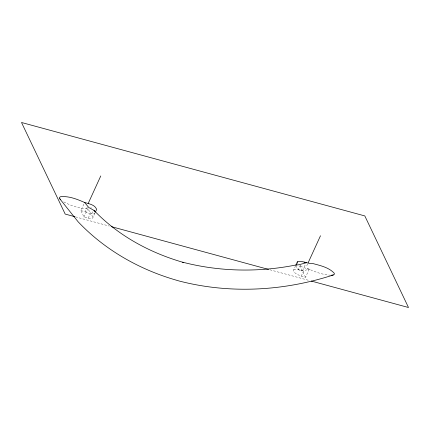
<?xml version="1.0" encoding="UTF-8"?>
<svg xmlns="http://www.w3.org/2000/svg" width="430" height="430" viewBox="0 0 430 430"><rect width="100%" height="100%" fill="white"/><g stroke="black" fill="none" stroke-linecap="round" stroke-linejoin="round"><path stroke-width="0.32" stroke-dasharray="2.15 1.61" d="M95.1 212.737L94.186 213.785L93.1 214.097L91.88 213.828L92.407 212.13A9.584 4.907 -42.3 0 0 92.633 210.442M94.88 213.258L92.719 217.994C89.988 219.563 86.736 217.37 83.968 217.005L80.91 210.598L84.613 202.487M80.91 210.598L85.172 211.759L87.661 206.319M83.968 217.005L87.672 208.899L89.773 209.469M88.231 218.166L90.719 212.726L87.672 208.899C78.905 208.523 70.31 205.556 62.683 201.299M330.745 275.211C323.247 274.84 315.986 272.341 309.224 269.201L305.515 277.307L299.629 275.608L295.238 273.114A6.67 2.478 24.6 0 1 293.706 269.911L295.335 266.358M293.706 269.911L295.367 269.341L298.194 269.734L300.677 264.294M305.515 277.307L302.457 270.895L305.633 263.945M301.253 276.146L303.736 270.707L309.224 269.201L303.338 267.503L300.14 265.874M306.778 265.745L307.6 263.945M295.706 265.627C296.979 268.589 300.215 271.765 303.736 270.707M298.194 269.734L302.457 270.895M75.546 216.892L109.231 226.062M269.879 269.782L309.39 280.537M307.127 268.626L309.32 269.255M85.172 211.759L88.408 213.011L91.187 214.79A6.67 2.478 24.6 0 1 92.719 217.994M90.719 212.726L91.762 213.748M297.366 263.181L297.969 264.068M301.93 270.948L301.387 269.008A9.584 1.328 77.5 0 0 300.145 265.622M90.692 207.668A9.584 4.907 -42.3 0 1 91.499 208.072"/><path stroke-width="0.64" d="M297.178 262.407L297.415 261.8C302.301 260.177 307.498 264.041 312.642 263.493C320.156 265.53 328.767 267.32 334.244 273.222L334.363 274.286L333.336 274.964C283.547 291.207 229.314 294.142 178.493 280.833L177.595 280.537C140.013 269.927 105.022 250.179 78.067 221.729L59.759 198.762M88.155 203.541L100.77 175.94M95.395 212.135L96.659 209.276C94.863 204.637 88.811 203.75 84.613 202.487C77.088 199.203 68.859 195.854 60.501 196.72L59.474 197.402L59.593 198.466L60.603 199.773M295.872 265.176L297.415 261.8M308.154 262.746L320.495 235.742M296.125 265.047L298.968 264.735L306.165 262.789M296.463 264.875C258.925 272.475 219.843 271.798 182.728 262.209L183.626 262.504C150.022 252.867 118.288 235.748 93.966 210.367L88.8 207.534L84.613 202.487M331.32 275.243L333.336 274.964M304.069 262.219L306.235 262.778M74.901 216.715L65.183 214.07L21.5 122.485L364.817 215.93L408.5 307.514L311.336 281.064M111.177 226.588L268.583 269.433M93.966 210.367L95.057 211.603"/></g></svg>
